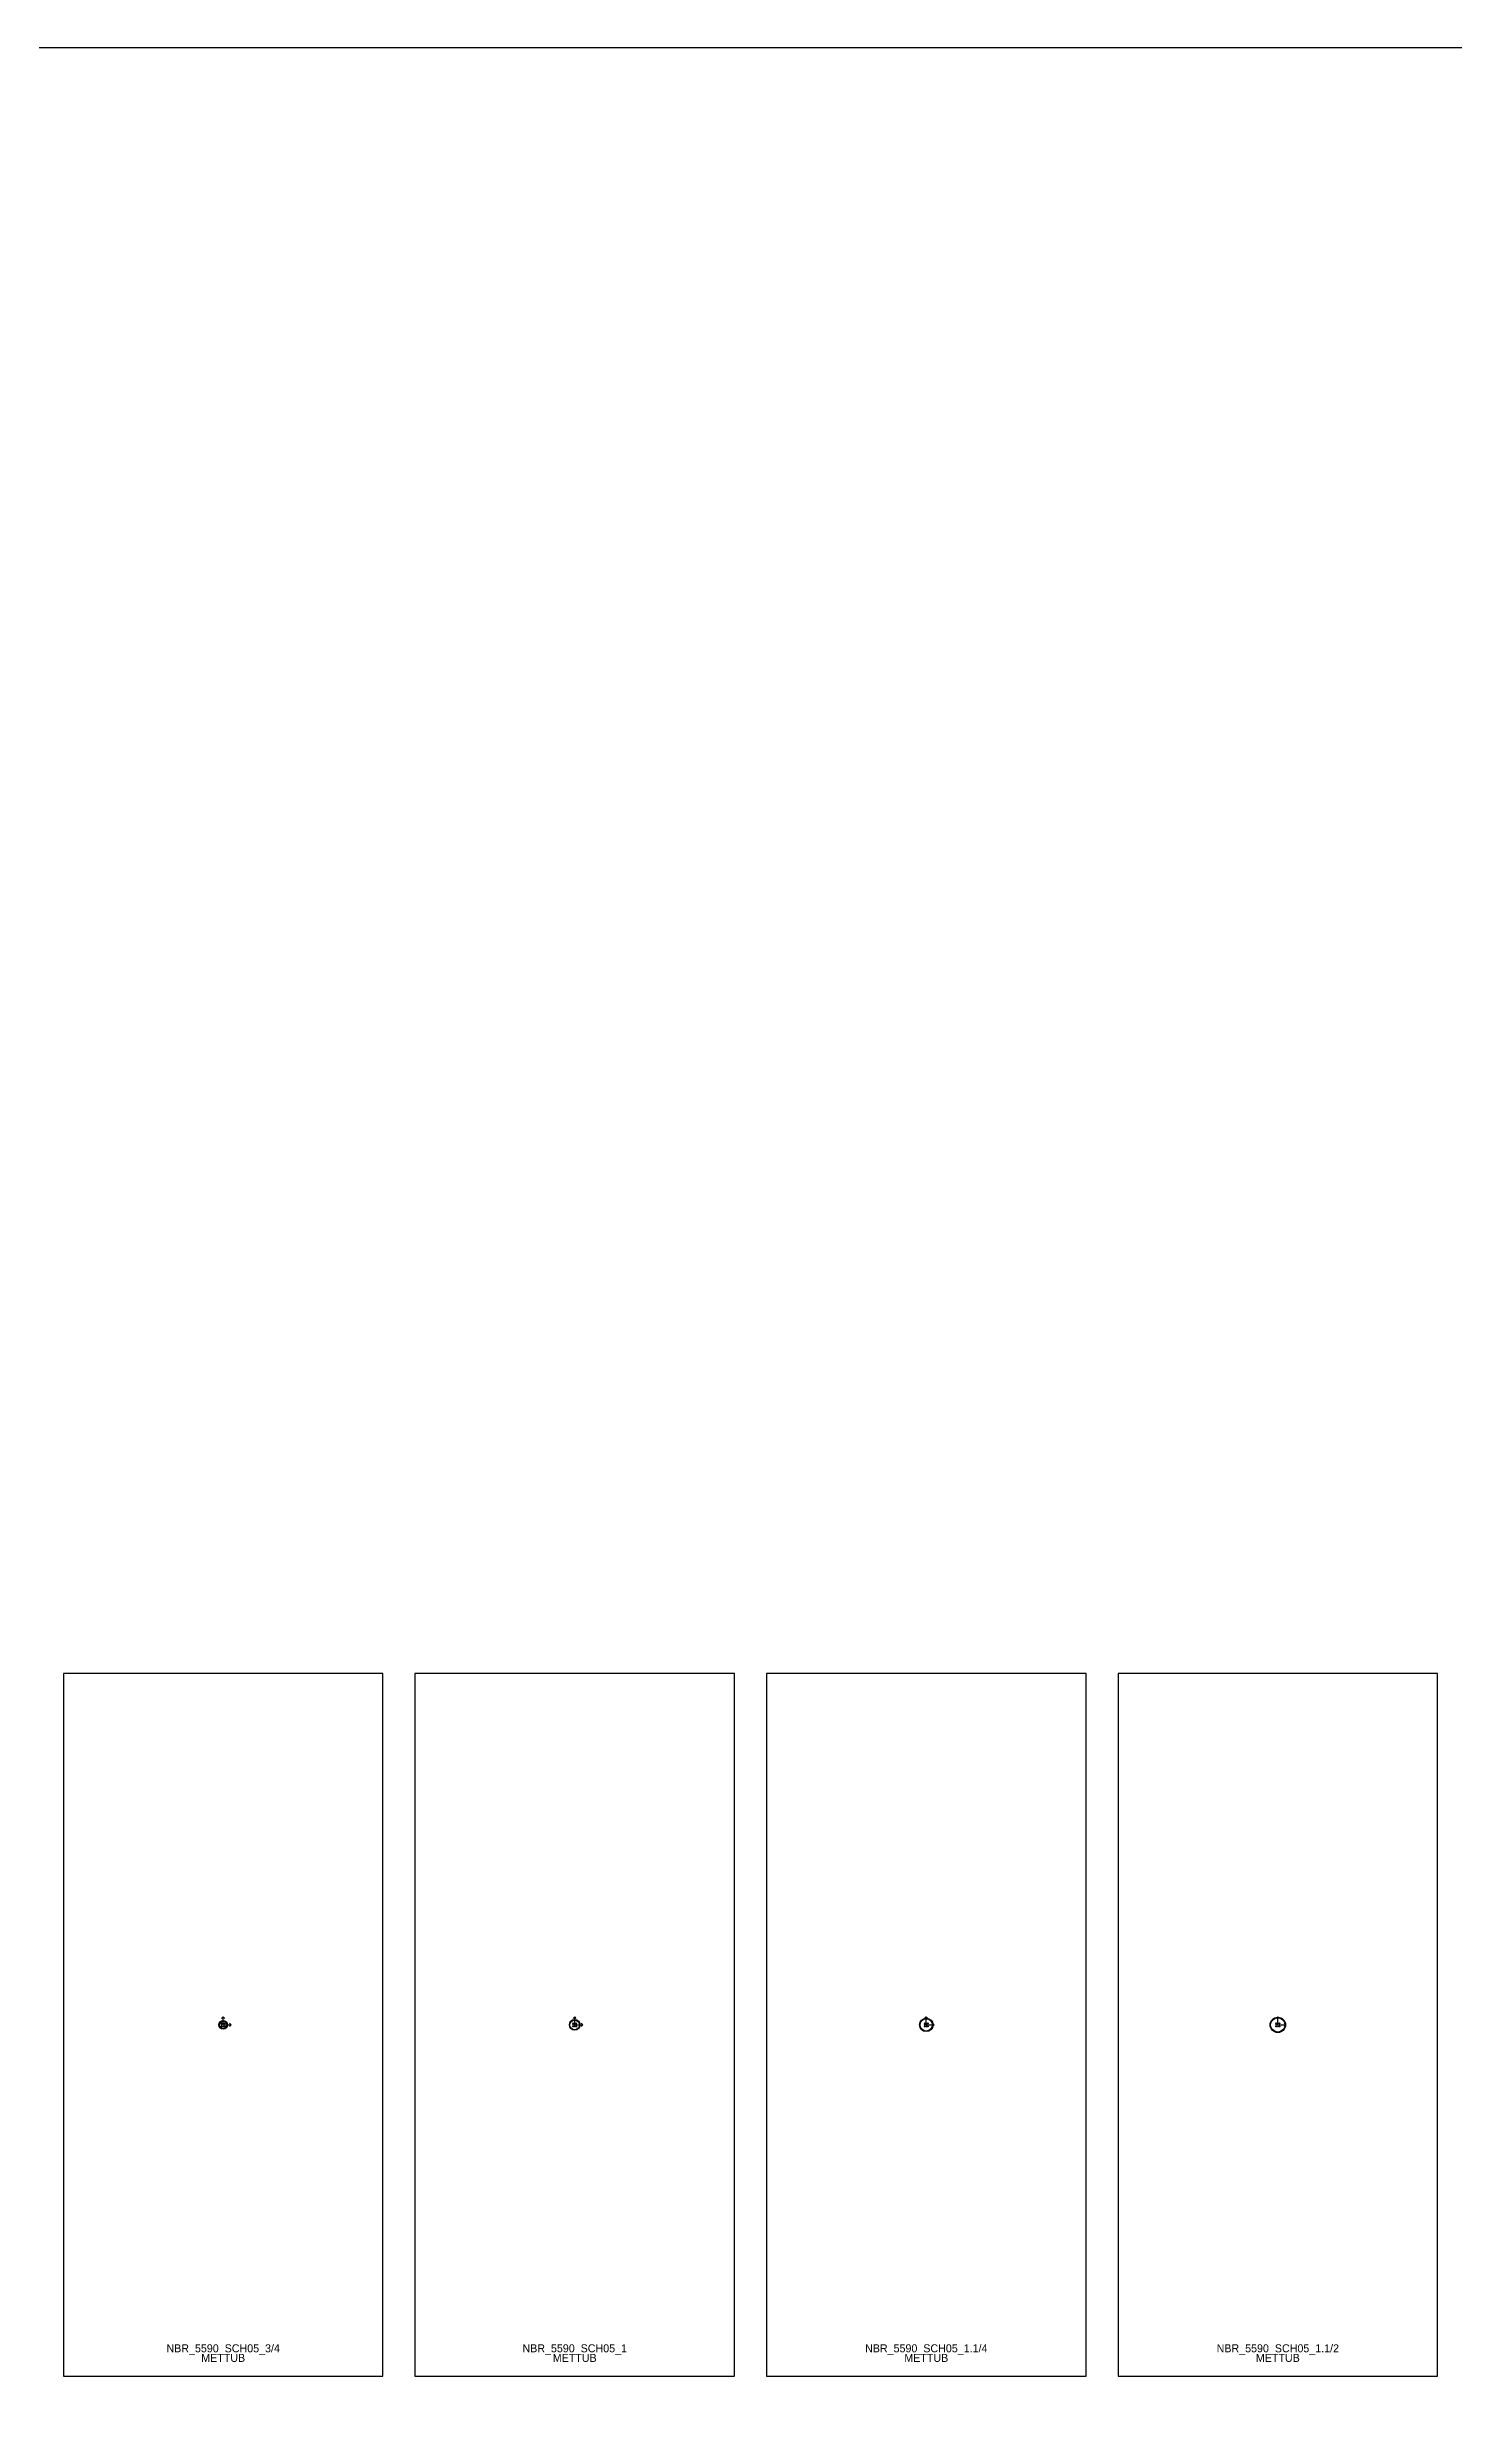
# Model space of a CAD drawing. Header units: millimetres. Extents: x -3707 to 123136, y -6444 to 6191.
# Drawn here: x 550 to 4950, y -1226 to 6191 of the extents above; entities that cross this region are included whole.
import ezdxf
from ezdxf.enums import TextEntityAlignment as Align

# ---------------------------------------------------------------- set-up
doc = ezdxf.new("R2010")
doc.units = ezdxf.units.MM
for name, color, linetype in [('Hype_CoordinateSys', 6, 'Continuous'), ('Hype_ExactOuterSection', 8, 'Continuous'), ('Hype_Frame', 10, 'Continuous'), ('Hype_InnerSection', 2, 'Continuous'), ('Hype_OuterSection', 72, 'Continuous'), ('Hype_RefAxis', 1, 'Continuous'), ('Hype_SectionName', 41, 'Continuous'), ('Hype_TypeName', 45, 'Continuous')]:
    doc.layers.add(name, color=color, linetype=linetype)

# ---------------------------------------------------------------- blocks, each defined once
blk = doc.blocks.new('HYPE_COORDINATESYS')
at = {"layer": 'Hype_CoordinateSys', "linetype": 'Continuous'}
for p, q in [((-0.2, 0.8), (0, 1)), ((0, 0), (0, 1)), ((0.2, 0.8), (0, 1)), ((0, 0), (1, 0)), ((0.8, 0.2), (1, 0)), ((0.8, -0.2), (1, 0))]:
    blk.add_line(p, q, dxfattribs=at)
blk = doc.blocks.new('HYPE_REFAXIS4')
at = {"layer": 'Hype_ExactOuterSection'}
h = blk.add_hatch(color=4, dxfattribs=at)
edge = h.paths.add_edge_path(flags=0)
edge.add_arc((0, 0), 0.25, 0, 360)
at = {"layer": 'Hype_RefAxis', "color": 4, "linetype": 'Continuous'}
for centre in [(-1, 1), (-1, 0), (0, 1), (0, 0), (1, 1), (1, 0), (-1, -1), (0, -1), (1, -1)]:
    blk.add_circle(centre, 0.25, dxfattribs=at)
at = {"color": 4, "linetype": 'Continuous'}
blk.add_text('Middle Middle', height=0.125, dxfattribs=at).set_placement((2, 0))

msp = doc.modelspace()

# ---------------------------------------------------------------- linework, layer by layer
msp.add_lwpolyline([(-3707.1, 6190.8), (123136.3, 6190.8), (123136.3, -6443.7), (-3707.1, -6443.7)], close=True)
at = {"layer": 'Hype_ExactOuterSection'}
for centre, radius in [((1100, 0), 13.3), ((2200, 0), 16.7), ((3300, 0), 21.1), ((4400, 0), 24.1)]:
    msp.add_circle(centre, radius, dxfattribs=at)
at = {"layer": 'Hype_Frame'}
for points in [[(1600, 1100), (600, 1100), (600, -1100), (1600, -1100)], [(2700, 1100), (1700, 1100), (1700, -1100), (2700, -1100)], [(3800, 1100), (2800, 1100), (2800, -1100), (3800, -1100)], [(4900, 1100), (3900, 1100), (3900, -1100), (4900, -1100)]]:
    msp.add_lwpolyline(points, close=True, dxfattribs=at)
at = {"layer": 'Hype_InnerSection'}
for centre, radius in [((1100, 0), 11.7), ((2200, 0), 15.1), ((3300, 0), 19.4), ((4400, 0), 22.5)]:
    msp.add_circle(centre, radius, dxfattribs=at)
at = {"layer": 'Hype_OuterSection'}
for centre, radius in [((1100, 0), 13.3), ((2200, 0), 16.7), ((3300, 0), 21.1), ((4400, 0), 24.1)]:
    msp.add_circle(centre, radius, dxfattribs=at)

# ---------------------------------------------------------------- block references
at = {"layer": 'Hype_InnerSection', "xscale": 25, "yscale": 25, "zscale": 25}
for p in [(1100, 0), (2200, 0), (3300, 0), (4400, 0)]:
    msp.add_blockref('HYPE_COORDINATESYS', p, dxfattribs=at)
at = {"layer": 'Hype_RefAxis', "xscale": 5, "yscale": 5, "zscale": 5}
for p in [(1100, 0), (2200, 0), (3300, 0), (4400, 0)]:
    msp.add_blockref('HYPE_REFAXIS4', p, dxfattribs=at)

# ---------------------------------------------------------------- texts
at = {"layer": 'Hype_SectionName'}
for s, p in [('NBR_5590_SCH05_3/4', (1100, -1025)), ('NBR_5590_SCH05_1', (2200, -1025)), ('NBR_5590_SCH05_1.1/4', (3300, -1025)), ('NBR_5590_SCH05_1.1/2', (4400, -1025))]:
    msp.add_text(s, height=25, dxfattribs=at).set_placement(p, align=Align.CENTER)
at = {"layer": 'Hype_TypeName'}
for p in [(1100, -1055), (2200, -1055), (3300, -1055), (4400, -1055)]:
    msp.add_text('METTUB', height=25, dxfattribs=at).set_placement(p, align=Align.CENTER)

doc.saveas('drawing.dxf')
